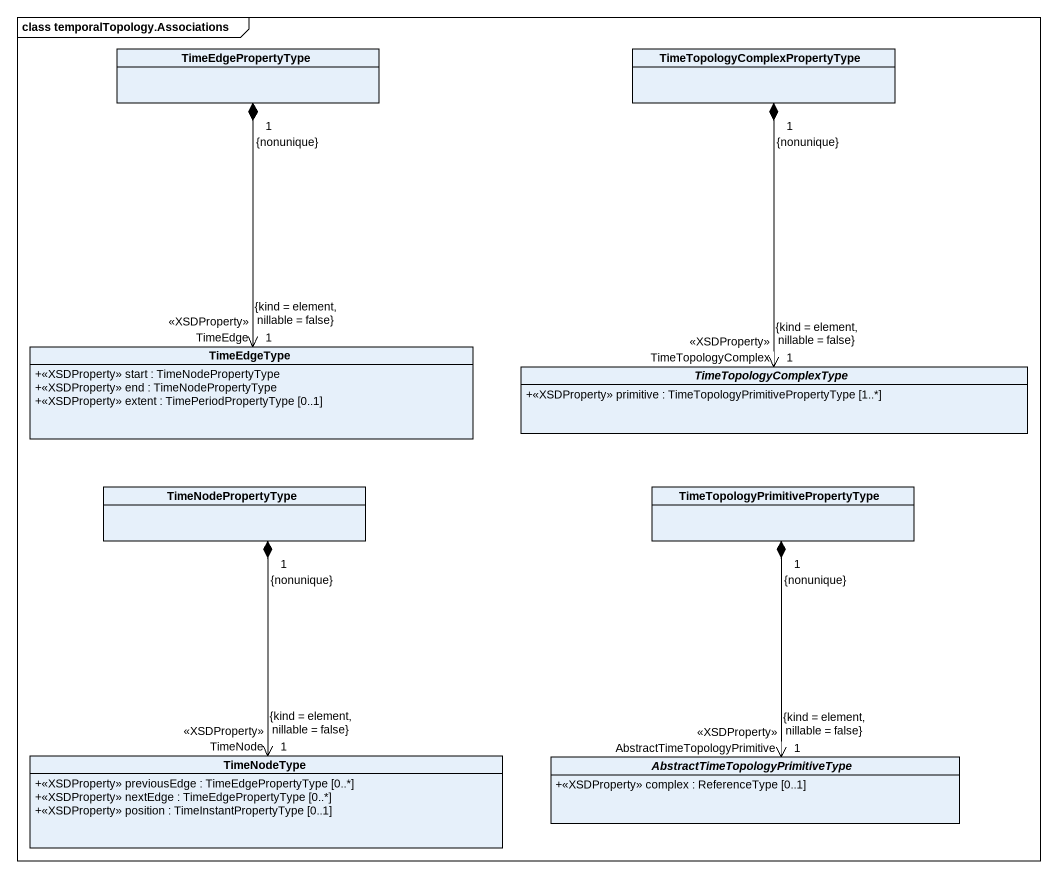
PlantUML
@startuml
mainframe class temporalTopology.Associations
hide circle
hide empty members
skinparam classAttributeIconSize 0
class TimeEdgePropertyType
class "TimeTopologyComplexPropertyType" as TimeTopologyComplexPropertyT
class TimeEdgeType {
  +<<XSDProperty>> start : TimeNodePropertyType
  +<<XSDProperty>> end : TimeNodePropertyType
  +<<XSDProperty>> extent : TimePeriodPropertyType [0..1]
}
abstract class TimeTopologyComplexType {
  +<<XSDProperty>> primitive : TimeTopologyPrimitivePropertyType [1..*]
}
class TimeNodePropertyType
class "TimeTopologyPrimitivePropertyType" as TimeTopologyPrimitivePropert
class TimeNodeType {
  +<<XSDProperty>> previousEdge : TimeEdgePropertyType [0..*]
  +<<XSDProperty>> nextEdge : TimeEdgePropertyType [0..*]
  +<<XSDProperty>> position : TimeInstantPropertyType [0..1]
}
abstract class "AbstractTimeTopologyPrimitiveType" as AbstractTimeTopologyPrimitiv {
  +<<XSDProperty>> complex : ReferenceType [0..1]
}
TimeEdgePropertyType "1\n{nonunique}" *--> "TimeEdge\n<<XSDProperty>>\n1\n{kind = element, nillable = false}" TimeEdgeType
TimeTopologyComplexPropertyT "1\n{nonunique}" *--> "TimeTopologyComplex\n<<XSDProperty>>\n1\n{kind = element, nillable = false}" TimeTopologyComplexType
TimeNodePropertyType "1\n{nonunique}" *--> "TimeNode\n<<XSDProperty>>\n1\n{kind = element, nillable = false}" TimeNodeType
TimeTopologyPrimitivePropert "1\n{nonunique}" *--> "AbstractTimeTopologyPrimitive\n<<XSDProperty>>\n1\n{kind = element, nillable = false}" AbstractTimeTopologyPrimitiv
@enduml
